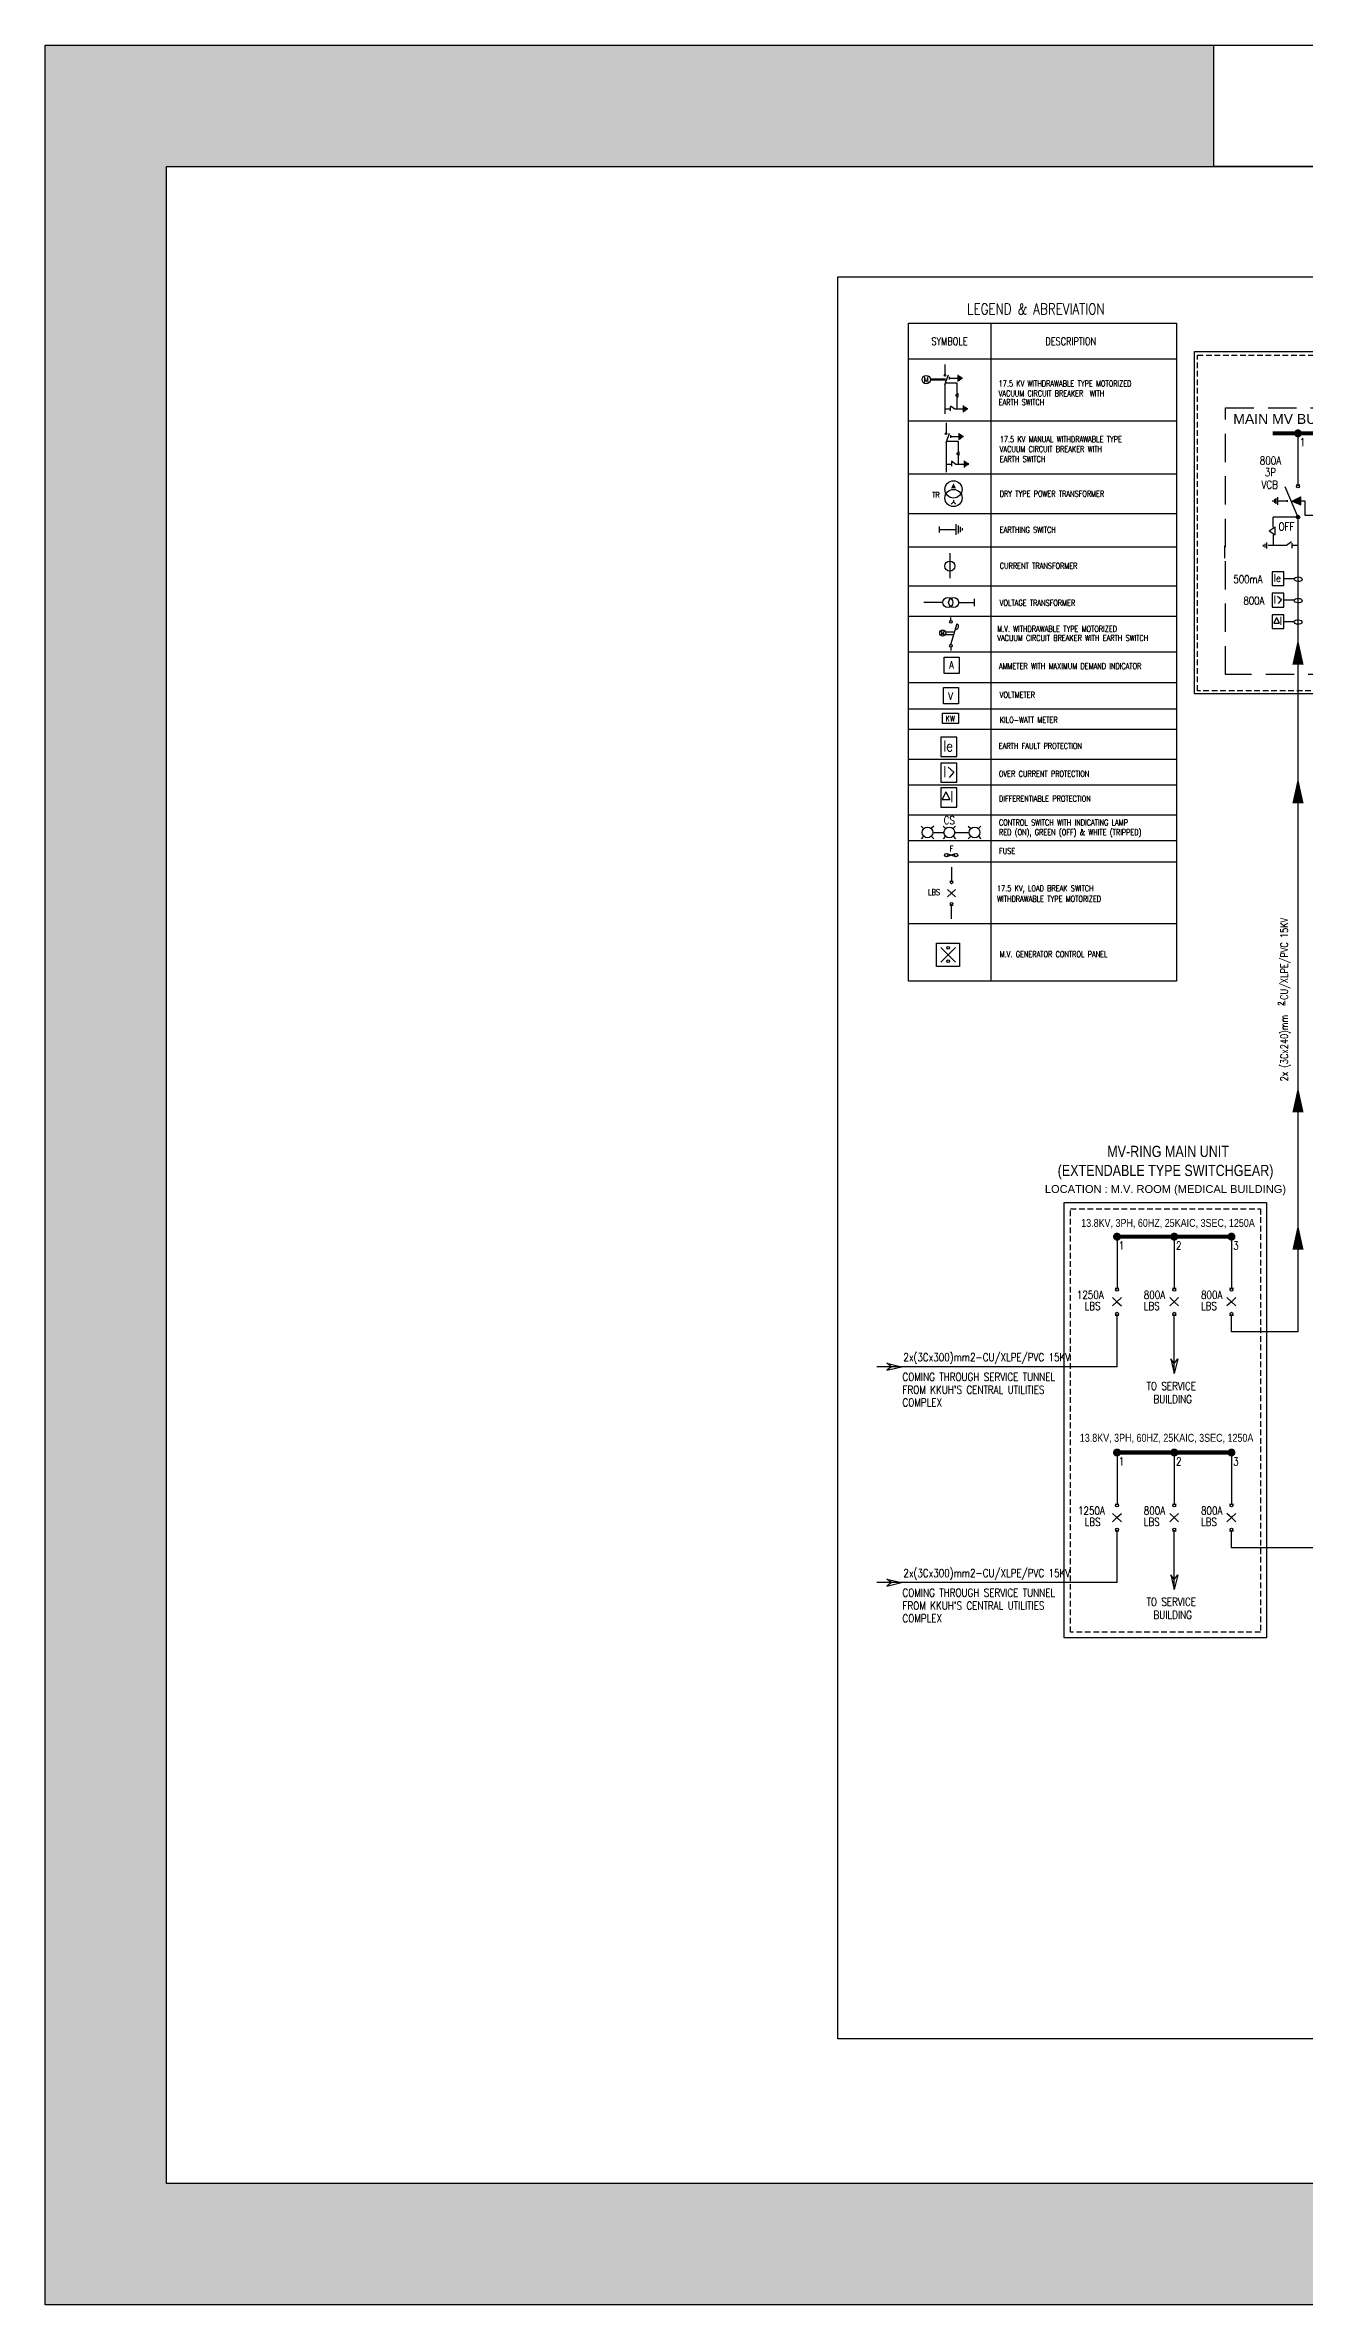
# Model space of a CAD drawing. Header units: millimetres. Extents: x 178514 to 178722, y 101500 to 101781.
# Drawn here: x 178514.1 to 178569.7, y 101499.7 to 101599.5 of the extents above; entities that cross this region are included whole.
import ezdxf

# ---------------------------------------------------------------- set-up
doc = ezdxf.new("R2010")
doc.units = ezdxf.units.MM
doc.linetypes.add('DASHED2', pattern=[0.375, 0.25, -0.125])
doc.linetypes.add('HIDDEN', pattern=[0.375, 0.25, -0.125])
for name, color, linetype in [('kitchen sink', 170, 'Continuous'), ('PIN-CABLE', 7, 'Continuous'), ('PIN-ELEC', 4, 'Continuous'), ('PIN-EQUIP', 11, 'Continuous'), ('PIN-ETEXT', 3, 'Continuous'), ('PIN-MCCB', 3, 'Continuous'), ('PIN-MEQ', 3, 'Continuous'), ('PinCAD.com', 7, 'Continuous'), ('POWER', 3, 'Continuous'), ('TEL', 2, 'Continuous')]:
    doc.layers.add(name, color=color, linetype=linetype)
doc.styles.add('ARIAL', font='arial.ttf')
doc.styles.add('roms_has', font='romans.shx', dxfattribs={"bigfont": 'hassano.shx'})

# ---------------------------------------------------------------- blocks, each defined once
blk = doc.blocks.new('AR')
at = {"layer": 'TEL'}
blk.add_line((0.118, 0), (-0.041, 0), dxfattribs=at)
for points in [[(-0.041, 0), (-0.116, 0.055), (0.118, 0)], [(-0.041, 0), (-0.116, -0.055), (0.118, 0)]]:
    blk.add_lwpolyline(points, dxfattribs=at)
blk = doc.blocks.new('A$C78635061')
at = {"layer": 'POWER', "ltscale": 5}
blk.add_hatch(color=256, dxfattribs=at).paths.add_polyline_path([(0.18, 0.09, 1), (0, 0.09, 1)])
blk.add_circle((0.09, 0.09), 0.0895, dxfattribs=at)
blk = doc.blocks.new('A$Cab4f20d8')
at = {"layer": 'PIN-ETEXT', "ltscale": 5}
h = blk.add_hatch(dxfattribs=at)
h.set_pattern_fill('ANSI31', color=5, scale=0.918419, angle=-289.75184, style=0)
h.set_pattern_definition([(115.24816484, (-39757.8806, -111260.24523), (-0.10383521317, -0.04896780032), [])])
h.paths.add_polyline_path([(20.047, 67.909), (20.295, 67.806), (20.287, 68.026)])
h.paths.add_polyline_path([(20.43, 68.095), (20.287, 68.026), (20.295, 67.806), (20.44, 67.746), (20.438, 67.84), (20.429, 67.904), (20.436, 67.91)])
h = blk.add_hatch(dxfattribs=at)
h.set_pattern_fill('ANSI31', color=5, scale=0.091842, angle=-289.75184, style=0)
h.set_pattern_definition([(115.248164839, (-39757.880595, -111260.245234), (-0.0103835213165, -0.0048967800321), [])])
h.paths.add_polyline_path([(20.287, 68.026), (20.295, 67.806), (20.44, 67.746), (20.438, 67.84), (20.429, 67.904), (20.436, 67.91), (20.43, 68.095)])
h.paths.add_polyline_path([(20.047, 67.909), (20.295, 67.806), (20.287, 68.026)])
blk.add_lwpolyline([(4.354, 48.379), (5.374, 48.379), (5.374, 47.359), (4.354, 47.359)], close=True)
at = {"layer": 'PIN-CABLE', "color": 2}
for p, q in [((4.19, 53.275), (4.682, 53.275)), ((5.155, 53.275), (5.797, 53.275))]:
    blk.add_line(p, q, dxfattribs=at)
at = {"layer": 'PIN-ELEC', "color": 8, "linetype": 'DASHED2'}
blk.add_lwpolyline([(77.877, 59.533), (15.878, 59.533), (15.878, 74.356), (77.877, 74.382)], dxfattribs=at)
blk.add_lwpolyline([(10.273, 36.655), (18.647, 36.655), (18.651, 17.959), (10.273, 17.959)], close=True, dxfattribs=at)
at = {"layer": 'PIN-EQUIP', "color": 11}
for centre in [(3.954, 53.275), (4.919, 53.275), (6.034, 53.275)]:
    blk.add_circle(centre, 0.236, dxfattribs=at)
at = {"layer": 'PIN-ETEXT', "color": 9, "ltscale": 5}
for p, q in [((6.756, 75.764), (6.756, 46.707)), ((3.117, 74.189), (14.941, 74.189)), ((3.117, 71.455), (14.941, 71.455)), ((3.117, 69.105), (14.941, 69.105)), ((3.117, 67.364), (14.941, 67.364)), ((3.117, 65.892), (14.941, 65.892)), ((3.117, 64.158), (14.941, 64.158)), ((3.117, 62.83), (14.941, 62.83)), ((3.117, 61.247), (14.941, 61.247)), ((3.117, 59.894), (14.941, 59.894)), ((3.117, 58.726), (14.941, 58.726)), ((3.117, 57.833), (14.941, 57.833)), ((3.117, 56.506), (14.941, 56.506)), ((3.117, 55.375), (14.941, 55.375)), ((3.117, 54.048), (14.941, 54.048)), ((3.117, 52.917), (14.941, 52.917)), ((3.117, 51.982), (14.941, 51.982)), ((3.117, 49.248), (14.941, 49.248))]:
    blk.add_line(p, q, dxfattribs=at)
at = {"layer": 'PIN-ETEXT', "color": 2}
for p, q in [((4.726, 73.939), (4.726, 73.487)), ((5.103, 67.87), (5.003, 67.776)), ((5.103, 67.945), (5.103, 67.87)), ((5.103, 67.87), (5.204, 67.776)), ((5.015, 50.595), (4.841, 50.759)), ((5.015, 50.595), (4.841, 50.432)), ((5.015, 50.595), (5.19, 50.759)), ((5.015, 50.595), (5.19, 50.432)), ((12.319, 32.551), (12.123, 32.735)), ((12.319, 32.551), (12.123, 32.367)), ((12.319, 32.551), (12.516, 32.735)), ((12.319, 32.551), (12.516, 32.367)), ((14.844, 32.551), (14.648, 32.735)), ((14.844, 32.551), (14.648, 32.367)), ((14.844, 32.551), (15.041, 32.735)), ((14.844, 32.551), (15.041, 32.367)), ((17.37, 32.551), (17.173, 32.735)), ((17.37, 32.551), (17.173, 32.367)), ((17.37, 32.551), (17.566, 32.735)), ((17.37, 32.551), (17.566, 32.367)), ((12.319, 23.018), (12.123, 23.202)), ((12.319, 23.018), (12.123, 22.834)), ((12.319, 23.018), (12.516, 23.202)), ((12.319, 23.018), (12.516, 22.834)), ((14.844, 23.018), (14.648, 23.202)), ((14.844, 23.018), (14.648, 22.834)), ((14.844, 23.018), (15.041, 23.202)), ((14.844, 23.018), (15.041, 22.834)), ((17.37, 23.018), (17.173, 23.202)), ((17.37, 23.018), (17.173, 22.834)), ((17.37, 23.018), (17.566, 23.202)), ((17.37, 23.018), (17.566, 22.834))]:
    blk.add_line(p, q, dxfattribs=at)
at = {"layer": 'PIN-ETEXT', "color": 1, "ltscale": 5}
for p, q in [((4.756, 73.294), (4.086, 73.294)), ((4.756, 73.246), (4.086, 73.246))]:
    blk.add_line(p, q, dxfattribs=at)
at = {"layer": 'PIN-ETEXT', "color": 5}
for p, q in [((4.726, 73.487), (4.694, 73.487)), ((4.726, 73.487), (4.758, 73.487)), ((4.777, 70.911), (4.744, 70.911)), ((4.777, 71.364), (4.777, 70.911)), ((4.777, 70.911), (4.809, 70.911)), ((20.308, 70.899), (20.308, 68.621)), ((19.729, 68.558), (20.308, 67.201)), ((5.018, 51.74), (5.018, 51.123)), ((5.018, 49.465), (5.018, 50.068)), ((12.322, 35.423), (12.322, 33.144)), ((14.847, 35.423), (14.847, 33.144)), ((17.372, 35.423), (17.372, 33.144)), ((14.847, 29.634), (14.847, 31.957)), ((12.322, 25.89), (12.322, 23.612)), ((14.847, 25.89), (14.847, 23.612)), ((17.372, 25.89), (17.372, 23.612)), ((14.847, 20.198), (14.847, 22.425))]:
    blk.add_line(p, q, dxfattribs=at)
at = {"layer": 'PIN-ETEXT', "ltscale": 5}
for p, q in [((4.726, 73.063), (4.882, 73.486)), ((4.726, 73.063), (4.726, 71.756)), ((4.928, 73.277), (4.928, 73.394)), ((4.928, 73.332), (5.292, 73.332)), ((5.292, 73.48), (5.292, 73.184)), ((5.35, 73.442), (5.35, 73.223)), ((5.409, 73.404), (5.409, 73.261)), ((5.467, 73.366), (5.467, 73.299)), ((4.726, 71.979), (4.961, 71.979)), ((4.961, 72.07), (4.961, 71.888)), ((4.964, 72.116), (5.16, 71.979)), ((5.16, 71.979), (5.524, 71.979)), ((5.194, 72.578), (5.308, 72.653)), ((5.194, 72.578), (5.308, 72.504)), ((5.308, 72.504), (5.308, 72.653)), ((5.524, 72.127), (5.524, 71.831)), ((5.582, 72.089), (5.582, 71.869)), ((5.641, 72.051), (5.641, 71.908)), ((5.699, 72.012), (5.699, 71.946)), ((4.777, 70.487), (4.933, 70.911)), ((5.343, 70.905), (5.343, 70.609)), ((5.401, 70.867), (5.401, 70.647)), ((4.777, 70.487), (4.777, 69.864)), ((4.777, 69.864), (4.777, 69.181)), ((4.979, 70.701), (4.979, 70.819)), ((4.979, 70.757), (5.343, 70.757)), ((5.24, 70.003), (5.354, 70.077)), ((5.24, 70.003), (5.354, 69.929)), ((5.354, 69.929), (5.354, 70.077)), ((5.46, 70.828), (5.46, 70.685)), ((5.518, 70.79), (5.518, 70.724)), ((4.777, 69.544), (5.011, 69.544)), ((5.011, 69.635), (5.011, 69.453)), ((5.015, 69.682), (5.211, 69.544)), ((5.211, 69.544), (5.575, 69.544)), ((5.575, 69.692), (5.575, 69.396)), ((5.633, 69.654), (5.633, 69.435)), ((5.692, 69.616), (5.692, 69.473)), ((5.75, 69.578), (5.75, 69.511)), ((19.212, 67.87), (19.212, 67.948)), ((19.281, 67.825), (19.281, 67.993)), ((19.35, 67.78), (19.35, 68.038)), ((19.418, 67.735), (19.418, 68.083)), ((19.846, 67.909), (19.418, 67.909)), ((19.846, 67.87), (19.846, 67.948)), ((5.21, 66.891), (5.21, 66.418)), ((4.471, 66.788), (4.471, 66.525)), ((4.471, 66.654), (5.21, 66.654)), ((5.303, 66.83), (5.303, 66.479)), ((5.397, 66.769), (5.397, 66.54)), ((5.49, 66.708), (5.49, 66.601)), ((17.063, 65.933), (17.063, 65.387)), ((18.778, 65.98), (18.778, 65.902)), ((18.847, 66.026), (18.847, 65.857)), ((18.916, 66.071), (18.916, 65.812)), ((19.796, 65.941), (18.985, 65.941)), ((19.031, 66.591), (19.299, 66.766)), ((19.031, 66.591), (19.299, 66.417)), ((19.299, 66.417), (19.299, 66.766)), ((20.027, 66.103), (19.796, 65.941)), ((20.031, 66.049), (20.031, 65.834)), ((20.308, 65.941), (20.031, 65.941)), ((6.011, 63.587), (6.011, 63.269))]:
    blk.add_line(p, q, dxfattribs=at)
at = {"layer": 'PIN-ETEXT', "linetype": 'HIDDEN', "ltscale": 5}
for p, q in [((5.267, 73.12), (4.747, 73.12)), ((5.267, 72.656), (5.267, 73.12)), ((5.267, 71.979), (5.267, 72.5)), ((5.318, 70.545), (4.798, 70.545)), ((5.318, 70.081), (5.318, 70.545)), ((5.318, 69.544), (5.318, 69.914))]:
    blk.add_line(p, q, dxfattribs=at)
at = {"layer": 'PIN-ETEXT', "color": 1, "linetype": 'HIDDEN', "ltscale": 5}
for p, q in [((17.112, 60.254), (17.112, 72.024)), ((17.112, 72.024), (38.884, 72.024)), ((38.884, 60.254), (17.112, 60.254))]:
    blk.add_line(p, q, dxfattribs=at)
at = {"layer": 'PIN-ETEXT', "color": 5, "ltscale": 5}
for p, q in [((20.047, 67.909), (20.43, 68.095)), ((20.047, 67.909), (20.44, 67.746)), ((20.224, 68.62), (20.392, 68.621)), ((20.44, 67.746), (20.43, 68.095)), ((4.943, 51.123), (5.092, 51.123)), ((4.943, 50.068), (5.092, 50.068)), ((12.237, 33.144), (12.406, 33.144)), ((14.763, 33.144), (14.931, 33.144)), ((17.288, 33.144), (17.456, 33.144)), ((12.237, 31.957), (12.406, 31.957)), ((14.763, 31.957), (14.931, 31.957)), ((17.288, 31.957), (17.456, 31.957)), ((12.237, 23.612), (12.406, 23.612)), ((14.763, 23.612), (14.931, 23.612)), ((17.288, 23.612), (17.456, 23.612)), ((12.237, 22.425), (12.406, 22.425)), ((14.763, 22.425), (14.931, 22.425)), ((17.288, 22.425), (17.456, 22.425))]:
    blk.add_line(p, q, dxfattribs=at)
at = {"layer": 'PIN-ETEXT', "color": 2, "linetype": 'HIDDEN', "ltscale": 5}
for p, q in [((20.435, 67.921), (20.606, 67.921)), ((20.606, 67.921), (20.606, 67.281)), ((20.606, 67.281), (23.16, 67.281))]:
    blk.add_line(p, q, dxfattribs=at)
at = {"layer": 'PIN-ETEXT', "color": 6}
for p, q in [((20.308, 67.201), (20.308, 31.217)), ((4.939, 65.603), (4.939, 64.498)), ((4.752, 62.131), (5.097, 62.131)), ((4.752, 62.021), (5.097, 62.021)), ((4.991, 61.573), (5.268, 62.494)), ((12.322, 29.679), (12.322, 31.957)), ((17.372, 31.217), (17.372, 31.957)), ((20.308, 31.217), (17.372, 31.217)), ((12.322, 29.679), (1.721, 29.679)), ((12.322, 20.146), (12.322, 22.425)), ((17.372, 21.684), (17.372, 22.425)), ((17.372, 21.69), (24.024, 21.69)), ((12.322, 20.146), (1.721, 20.146))]:
    blk.add_line(p, q, dxfattribs=at)
at = {"layer": 'PIN-ETEXT', "color": 9, "ltscale": 5}
blk.add_lwpolyline([(14.941, 46.707), (3.117, 46.707), (3.117, 75.764), (14.941, 75.764), (14.941, 46.707)], dxfattribs=at)
at = {"layer": 'PIN-ETEXT', "ltscale": 5}
blk.add_lwpolyline([(4.726, 72.213, 0.0781, 0, 0), (4.726, 72.132, 0, 0, 0)], format="xyseb", dxfattribs=at)
at = {"layer": 'PIN-ETEXT', "color": 5, "const_width": 0.18}
for points in [[(19.194, 70.899), (77.877, 70.899)], [(17.372, 35.423), (12.322, 35.423)], [(17.372, 25.89), (12.322, 25.89)]]:
    blk.add_lwpolyline(points, dxfattribs=at)
at = {"layer": 'PIN-ETEXT', "const_width": 0.176}
for points in [[(20.308, 70.81, 1), (20.308, 70.988, 1)], [(12.322, 35.334, 1), (12.322, 35.511, 1)], [(14.847, 35.334, 1), (14.847, 35.511, 1)], [(17.372, 35.334, 1), (17.372, 35.511, 1)], [(12.322, 25.801, 1), (12.322, 25.979, 1)], [(14.847, 25.801, 1), (14.847, 25.979, 1)], [(17.372, 25.801, 1), (17.372, 25.979, 1)]]:
    blk.add_lwpolyline(points, format="xyb", close=True, dxfattribs=at)
at = {"layer": 'PIN-ETEXT', "color": 2}
blk.add_lwpolyline([(5.103, 68.467, 0.225, 0, 0), (5.103, 68.691, 0, 0, 0)], format="xyseb", dxfattribs=at)
at = {"layer": 'PIN-ETEXT', "color": 6}
for points in [[(20.308, 60.688, 0.496, 0, 0), (20.308, 61.816, 0, 0, 0)], [(20.308, 54.562, 0.496, 0, 0), (20.308, 55.69, 0, 0, 0)], [(20.308, 40.909, 0.496, 0, 0), (20.308, 42.037, 0, 0, 0)], [(20.308, 34.843, 0.496, 0, 0), (20.308, 35.971, 0, 0, 0)]]:
    blk.add_lwpolyline(points, format="xyseb", dxfattribs=at)
at = {"layer": 'PIN-ETEXT', "ltscale": 5}
for points in [[(4.688, 61.016), (5.352, 61.016), (5.352, 60.291), (4.688, 60.291)], [(4.667, 59.672), (5.331, 59.672), (5.331, 58.947), (4.667, 58.947)], [(4.617, 58.535), (5.331, 58.535), (5.331, 58.084), (4.617, 58.084)]]:
    blk.add_lwpolyline(points, close=True, dxfattribs=at)
at = {"layer": 'PIN-ETEXT'}
for centre, radius in [((3.9, 73.27), 0.187), ((4.723, 73.453), 0.0338), ((4.774, 70.878), 0.0338), ((5.103, 68.423), 0.38), ((5.103, 68.043), 0.38), ((4.63, 62.076), 0.134), ((4.991, 62.578), 0.0596), ((4.991, 61.514), 0.0596)]:
    blk.add_circle(centre, radius, dxfattribs=at)
at = {"layer": 'PIN-ETEXT', "color": 5, "ltscale": 5}
for centre, radius in [((20.308, 68.558), 0.0627), ((5.018, 51.067), 0.0557), ((5.018, 50.124), 0.0557), ((12.322, 33.081), 0.0627), ((14.847, 33.081), 0.0627), ((17.372, 33.081), 0.0627), ((12.322, 32.02), 0.0627), ((14.847, 32.02), 0.0627), ((17.372, 32.02), 0.0627), ((12.322, 23.549), 0.0627), ((14.847, 23.549), 0.0627), ((17.372, 23.549), 0.0627), ((12.322, 22.487), 0.0627), ((14.847, 22.487), 0.0627), ((17.372, 22.487), 0.0627)]:
    blk.add_circle(centre, radius, dxfattribs=at)
at = {"layer": 'PIN-ETEXT', "color": 6}
blk.add_arc((5.192, 62.382), 0.135, 270.84403, 55.69777, dxfattribs=at)
at = {"layer": 'PIN-MCCB'}
for p, q in [((4.809, 52.344), (5.195, 52.206)), ((4.809, 52.206), (5.195, 52.344))]:
    blk.add_line(p, q, dxfattribs=at)
for centre in [(4.784, 52.275), (5.22, 52.275)]:
    blk.add_circle(centre, 0.0729, dxfattribs=at)
at = {"layer": 'PIN-MEQ', "color": 1}
for p, q in [((3.676, 53.552), (3.786, 53.441)), ((3.786, 53.108), (3.676, 52.998)), ((4.232, 53.552), (4.121, 53.441)), ((4.121, 53.108), (4.232, 52.998)), ((4.641, 53.552), (4.751, 53.441)), ((4.751, 53.108), (4.641, 52.998)), ((5.197, 53.552), (5.086, 53.441)), ((5.086, 53.108), (5.197, 52.998)), ((5.756, 53.552), (5.866, 53.441)), ((5.866, 53.108), (5.756, 52.998)), ((6.312, 53.552), (6.201, 53.441)), ((6.201, 53.108), (6.312, 52.998))]:
    blk.add_line(p, q, dxfattribs=at)
at = {"layer": 'PIN-MEQ', "color": 5}
for p, q in [((4.537, 48.196), (5.191, 47.542)), ((4.537, 47.542), (5.191, 48.196))]:
    blk.add_line(p, q, dxfattribs=at)
at = {"layer": 'POWER', "ltscale": 5}
for p, q in [((20.308, 67.201), (19.207, 67.201)), ((19.207, 66.755), (19.207, 67.201)), ((19.207, 66.43), (19.207, 65.941)), ((4.636, 63.428), (3.798, 63.428)), ((5.333, 63.428), (6.018, 63.428)), ((4.991, 62.637), (4.991, 62.764)), ((4.991, 61.454), (4.991, 61.307))]:
    blk.add_line(p, q, dxfattribs=at)
at = {"layer": 'POWER', "color": 2}
for p, q in [((20.144, 64.471), (19.678, 64.471)), ((19.404, 63.707), (19.576, 63.555)), ((19.576, 63.555), (19.427, 63.378)), ((20.144, 63.526), (19.678, 63.526)), ((19.363, 62.77), (19.244, 62.52)), ((19.244, 62.52), (19.482, 62.52)), ((19.363, 62.77), (19.482, 62.52)), ((20.144, 62.58), (19.678, 62.58)), ((4.873, 56.153), (5.112, 55.942)), ((5.112, 55.942), (4.905, 55.696)), ((4.772, 55.07), (4.607, 54.722)), ((4.772, 55.07), (4.937, 54.722)), ((4.607, 54.722), (4.937, 54.722))]:
    blk.add_line(p, q, dxfattribs=at)
at = {"layer": 'POWER', "ltscale": 5}
blk.add_lwpolyline([(0, 77.817), (81.655, 77.817), (81.655, 0), (0, 0)], close=True, dxfattribs=at)
at = {"layer": 'POWER', "color": 2}
blk.add_lwpolyline([(77.877, 59.391), (15.735, 59.391), (15.735, 74.511), (77.877, 74.511)], dxfattribs=at)
for points in [[(19.164, 64.782), (19.164, 64.174), (19.678, 64.174), (19.678, 64.782)], [(19.164, 63.836), (19.164, 63.228), (19.678, 63.228), (19.678, 63.836)], [(19.164, 62.89), (19.164, 62.282), (19.678, 62.282), (19.678, 62.89)], [(4.539, 57.475), (4.539, 56.63), (5.253, 56.63), (5.253, 57.475)], [(4.539, 56.333), (4.539, 55.488), (5.253, 55.488), (5.253, 56.333)], [(4.539, 55.237), (4.539, 54.392), (5.253, 54.392), (5.253, 55.237)], [(9.991, 36.934), (18.919, 36.934), (18.919, 17.708), (9.991, 17.708)]]:
    blk.add_lwpolyline(points, close=True, dxfattribs=at)
at = {"layer": 'POWER', "ltscale": 5}
for centre in [(4.939, 65.038), (4.858, 63.428), (5.11, 63.428)]:
    blk.add_circle(centre, 0.222, dxfattribs=at)
at = {"layer": 'POWER', "color": 2}
for centre in [(4.864, 48.177), (4.864, 47.587)]:
    blk.add_circle(centre, 0.0596, dxfattribs=at)
for centre in [(20.316, 64.457), (20.316, 63.512), (20.316, 62.566)]:
    blk.add_ellipse(centre, major_axis=(-0.173, 0.012), ratio=0.578244, dxfattribs=at)
at = {"layer": 'PIN-ETEXT', "ltscale": 5, "xscale": 2.755258218327072, "yscale": 2.755258218327072, "zscale": 2.755258218327072, "rotation": 270}
for p in [(14.847, 29.703), (14.847, 20.17)]:
    blk.add_blockref('AR', p, dxfattribs=at)
at = {"layer": 'PIN-ETEXT', "ltscale": 5, "xscale": 2.755258218327072, "yscale": 2.755258218327072, "zscale": 2.755258218327072}
for p in [(2.484, 29.679), (2.484, 20.146)]:
    blk.add_blockref('AR', p, dxfattribs=at)
at = {"layer": 'POWER', "ltscale": 5, "xscale": 0.9, "yscale": 0.9, "zscale": 0.9}
blk.add_blockref('A$C78635061', (20.228, 67.12), dxfattribs=at)
at = {"layer": 'PIN-ETEXT', "width": 0.8}
for s, height, style, p in [('LEGEND & ABREVIATION', 0.48098, 'roms_has', (5.706, 76.152)), ('SYMBOLE', 0.329, 'roms_has', (4.132, 74.799)), ('DESCRIPTION', 0.32899, 'roms_has', (9.157, 74.799)), ('M', 0.245, 'roms_has', (3.786, 73.156)), ('17.5 KV WITHDRAWABLE TYPE MOTORIZED', 0.26319, 'roms_has', (7.098, 72.964)), ('VACUUM CIRCUIT BREAKER  WITH', 0.26319, 'roms_has', (7.098, 72.531)), ('EARTH SWITCH', 0.26319, 'roms_has', (7.098, 72.145)), ('VACUUM CIRCUIT BREAKER WITH', 0.26319, 'roms_has', (7.146, 70.073)), ('EARTH SWITCH', 0.26319, 'roms_has', (7.146, 69.632)), ('17.5 KV MANUAL WITHDRAWABLE TYPE', 0.26319, 'roms_has', (7.146, 70.504)), ('800A', 0.3534, 'roms_has', (18.623, 69.521)), ('1', 0.353, 'roms_has', (20.386, 70.329)), ('3P', 0.3534, 'roms_has', (18.845, 69.005)), ('TR', 0.2255, 'roms_has', (4.173, 68.071)), ('DRY TYPE POWER TRANSFORMER', 0.26319, 'roms_has', (7.146, 68.101)), ('VCB', 0.3534, 'roms_has', (18.693, 68.455)), ('OFF', 0.3534, 'roms_has', (19.449, 66.602)), ('EARTHING SWITCH', 0.26319, 'roms_has', (7.146, 66.511)), ('CURRENT TRANSFORMER', 0.26319, 'roms_has', (7.146, 64.917)), ('500mA', 0.3463, 'roms_has', (17.458, 64.283)), ('Ie', 0.3463, 'roms_has', (19.242, 64.336)), ('VOLTAGE TRANSFORMER', 0.26319, 'roms_has', (7.146, 63.281)), ('800A', 0.3463, 'roms_has', (17.9, 63.337)), ('I', 0.346, 'roms_has', (19.242, 63.39)), ('M', 0.177, 'roms_has', (4.548, 61.994)), ('VACUUM CIRCUIT BREAKER WITH EARTH SWITCH', 0.26319, 'roms_has', (7.033, 61.729)), ('M.V. WITHDRAWABLE TYPE MOTORIZED', 0.26319, 'roms_has', (7.033, 62.129)), ('I', 0.346, 'roms_has', (19.503, 62.444)), ('A', 0.329, 'roms_has', (4.915, 60.507)), ('AMMETER WITH MAXIMUM DEMAND INDICATOR', 0.26319, 'roms_has', (7.107, 60.49)), ('V', 0.329, 'roms_has', (4.876, 59.128)), ('VOLTMETER', 0.2632, 'roms_has', (7.146, 59.22)), ('KW', 0.2405, 'roms_has', (4.753, 58.179)), ('KILO-WATT METER', 0.26319, 'roms_has', (7.146, 58.111)), ('Ie', 0.481, 'roms_has', (4.649, 56.855)), ('EARTH FAULT PROTECTION', 0.26319, 'roms_has', (7.101, 56.96)), ('I', 0.481, 'roms_has', (4.649, 55.713)), ('OVER CURRENT PROTECTION', 0.26319, 'roms_has', (7.11, 55.732)), ('I', 0.481, 'roms_has', (4.966, 54.617)), ('DIFFERENTIABLE PROTECTION', 0.26319, 'roms_has', (7.11, 54.634)), ('CS', 0.3534, 'roms_has', (4.668, 53.635)), ('CONTROL SWITCH WITH INDICATING LAMP', 0.26319, 'roms_has', (7.11, 53.579)), ('RED (ON), GREEN (OFF) & WHITE (TRIPPED)', 0.26319, 'roms_has', (7.11, 53.152)), ('F', 0.24, 'roms_has', (4.939, 52.439)), ('FUSE', 0.2632, 'roms_has', (7.11, 52.322)), ('17.5 KV, LOAD BREAK SWITCH ', 0.26319, 'roms_has', (7.025, 50.675)), ('LBS', 0.2632, 'roms_has', (3.982, 50.503)), ('WITHDRAWABLE TYPE MOTORIZED', 0.26319, 'roms_has', (7.033, 50.208)), ('M.V. GENERATOR CONTROL PANEL', 0.26319, 'roms_has', (7.146, 47.763)), ('MV-RING MAIN UNIT', 0.49475, 'ARIAL', (11.887, 38.941)), ('(EXTENDABLE TYPE SWITCHGEAR)', 0.49475, 'ARIAL', (9.701, 38.1)), ('13.8KV, 3PH, 60HZ, 25KAIC, 3SEC, 1250A', 0.35339, 'ARIAL', (10.739, 35.853)), ('1', 0.353, 'roms_has', (12.399, 34.852)), ('2', 0.353, 'roms_has', (14.924, 34.852)), ('3', 0.353, 'roms_has', (17.449, 34.852)), ('1250A', 0.3534, 'roms_has', (10.548, 32.678)), ('800A', 0.3534, 'roms_has', (13.501, 32.678)), ('800A', 0.3534, 'roms_has', (16.026, 32.678)), ('LBS', 0.3534, 'roms_has', (10.889, 32.183)), ('LBS', 0.3534, 'roms_has', (13.501, 32.183)), ('LBS', 0.3534, 'roms_has', (16.026, 32.183)), ('2x(3Cx300)mm2-CU/XLPE/PVC 15KV', 0.35339, 'roms_has', (2.89, 29.922)), ('COMING THROUGH SERVICE TUNNEL', 0.35339, 'roms_has', (2.852, 29.054)), ('TO SERVICE', 0.3534, 'roms_has', (13.624, 28.651)), ('COMPLEX', 0.3534, 'roms_has', (2.852, 27.926)), ("FROM KKUH'S CENTRAL UTILITIES", 0.35339, 'roms_has', (2.852, 28.484)), ('BUILDING', 0.3534, 'roms_has', (13.931, 28.068)), ('13.8KV, 3PH, 60HZ, 25KAIC, 3SEC, 1250A', 0.35339, 'ARIAL', (10.678, 26.363)), ('1', 0.353, 'roms_has', (12.399, 25.32)), ('2', 0.353, 'roms_has', (14.924, 25.32)), ('3', 0.353, 'roms_has', (17.449, 25.32)), ('1250A', 0.3534, 'roms_has', (10.598, 23.146)), ('LBS', 0.3534, 'roms_has', (10.889, 22.651)), ('800A', 0.3534, 'roms_has', (13.501, 23.146)), ('LBS', 0.3534, 'roms_has', (13.501, 22.651)), ('800A', 0.3534, 'roms_has', (16.026, 23.146)), ('LBS', 0.3534, 'roms_has', (16.026, 22.651)), ('2x(3Cx300)mm2-CU/XLPE/PVC 15KV', 0.35339, 'roms_has', (2.89, 20.39)), ('COMING THROUGH SERVICE TUNNEL', 0.35339, 'roms_has', (2.852, 19.522)), ("FROM KKUH'S CENTRAL UTILITIES", 0.35339, 'roms_has', (2.852, 18.951)), ('TO SERVICE', 0.3534, 'roms_has', (13.624, 19.119)), ('COMPLEX', 0.3534, 'roms_has', (2.852, 18.393)), ('BUILDING', 0.3534, 'roms_has', (13.931, 18.541))]:
    blk.add_text(s, height=height, dxfattribs=dict(at, style=style)).set_placement(p)
at = {"layer": 'PIN-ETEXT', "style": 'ARIAL'}
blk.add_text('MAIN MV BUS BAR 800A, 13.8 KV, 3 PHASE 60 HZ', height=0.44174, dxfattribs=at).set_placement((17.45, 71.315))
at = {"layer": 'PIN-ETEXT', "style": 'roms_has', "width": 0.8}
for s, height, p in [('2x (3Cx240)mm  -CU/XLPE/PVC 15KV', 0.33131, (19.867, 42.28)), ('2', 0.248, (19.674, 45.624))]:
    blk.add_text(s, height=height, rotation=90, dxfattribs=at).set_placement(p)
at = {"layer": 'PIN-ETEXT', "insert": (9.137, 37.702), "char_height": 0.34986, "width": 22.3168, "attachment_point": 1, "style": 'ARIAL'}
blk.add_mtext('LOCATION : M.V. ROOM (MEDICAL BUILDING)', dxfattribs=at)

msp = doc.modelspace()

# ---------------------------------------------------------------- hatches: boundary and pattern name
at = {"layer": 'PinCAD.com'}
h = msp.add_hatch(color=8, dxfattribs=at)
h.dxf.hatch_style = 1
h.paths.add_polyline_path([(178667.784, 101599.47), (178618.799, 101599.47), (178618.799, 101594.12), (178662.434, 101594.12), (178662.434, 101505.032), (178607.453, 101505.032), (178607.453, 101499.682), (178667.784, 101499.682)])
h.paths.add_polyline_path([(178565.632, 101599.47), (178514.057, 101599.47), (178514.057, 101499.682), (178573.199, 101499.682), (178573.199, 101505.032), (178519.407, 101505.032), (178519.407, 101594.12), (178565.632, 101594.12)])

# ---------------------------------------------------------------- linework, layer by layer
for points in [[(178514.057, 101599.47), (178667.784, 101599.47), (178667.784, 101499.682), (178514.057, 101499.682)], [(178565.64, 101599.47), (178618.807, 101599.47), (178618.807, 101594.12), (178565.64, 101594.12)], [(178519.407, 101594.12), (178662.434, 101594.12), (178662.434, 101505.032), (178519.407, 101505.032)]]:
    msp.add_lwpolyline(points, close=True, dxfattribs=at)

# ---------------------------------------------------------------- block references
at = {"layer": 'kitchen sink', "color": 0}
msp.add_blockref('A$Cab4f20d8', (178549.044, 101511.43), dxfattribs=at)

doc.saveas('drawing.dxf')
